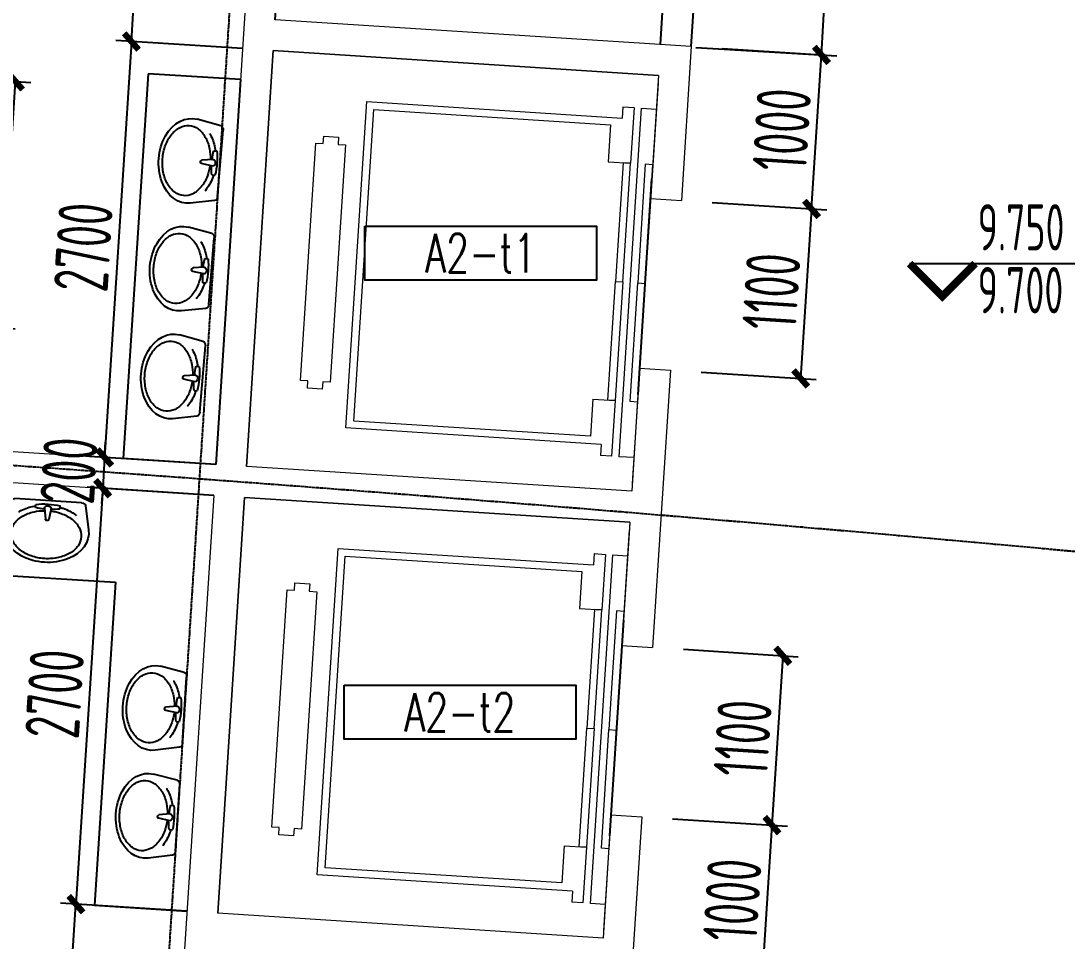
# Model space of a CAD drawing. Header units: millimetres. Extents: x 11515858 to 24947533, y -12764720 to -6305528.
# Drawn here: x 11800285 to 11807060, y -6389309 to -6383348 of the extents above; entities that cross this region are included whole.
import ezdxf
from ezdxf.enums import TextEntityAlignment as Align

# ---------------------------------------------------------------- set-up
doc = ezdxf.new("R2010")
doc.units = ezdxf.units.MM
doc.header["$LTSCALE"] = 10
for name, pattern in [('A2-RG-AXIS$0$CENTER', [2, 1.25, -0.25, 0.25, -0.25]), ('A2-RG-AXIS$0$DOTE', [2.42, 2, -0.2, 0.02, -0.2]), ('A2-RI-F3$0$HIDDEN', [0.375, 0.25, -0.125])]:
    doc.linetypes.add(name, pattern=pattern)
for name, color, linetype in [('A2-RB-F3$0$$34$A-DIMS-100', 1, 'Continuous'), ('A2-RB-F3$0$A-DIMS-100', 1, 'Continuous'), ('A2-RD-F3$0$A-1-1-X-toilel$0$A-FIXT', 55, 'Continuous'), ('A2-RG-AXIS$0$A-GRID', 1, 'A2-RG-AXIS$0$CENTER'), ('A2-RI-F3$0$$1$A-SYMB-NUMB-T', 4, 'Continuous'), ('A2-RI-F3$0$$2$A-SYMB', 4, 'Continuous'), ('A2-RI-F3$0$$3$A-SYMB', 4, 'Continuous'), ('A2-RI-F3$0$an-door', 2, 'Continuous'), ('A2-RV-F3$0$an-door', 2, 'Continuous')]:
    doc.layers.add(name, color=color, linetype=linetype)
for name, color, linetype, lineweight in [('A2-RI-F3$0$A-WALL', 7, 'Continuous', 5), ('A2-RI-F3$0$ECADI-PARCEL NAMES', 2, 'Continuous', 9), ('A2-RV-F3$0$an-stairs', 3, 'Continuous', 9)]:
    doc.layers.add(name, color=color, linetype=linetype, lineweight=lineweight)
doc.styles.add('A2-RB-F3$0$$0$XD2008', font='hzs.shx', dxfattribs={"width": 0.7, "bigfont": 'hztxt.shx'})
doc.styles.add('A2-RB-F3$0$XD2008', font='hzs.shx', dxfattribs={"width": 0.7, "bigfont": 'hztxt.shx'})
doc.styles.add('A2-RI-F3$0$$0$XD2008', font='hzs.shx', dxfattribs={"width": 0.7, "bigfont": 'hztxt.shx'})
doc.styles.add('A2-RI-F3$0$$1$ECADI-TXT', font='simplex.shx', dxfattribs={"bigfont": 'hztxt.shx'})
doc.dimstyles.new('A2-RB-F3$0$$0$XD100$0', dxfattribs={"dimscale": 100, "dimtxt": 3.5, "dimasz": 1, "dimexe": 1, "dimexo": 2, "dimgap": 0.5, "dimtad": 1, "dimdec": 0, "dimdsep": 46, "dimtxsty": 'A2-RB-F3$0$$0$XD2008', "dimblk1": 'A2-RB-F3$0$$20$_ArchTick', "dimblk2": 'A2-RB-F3$0$$20$_ArchTick', "dimsah": 1, "dimcen": 2.5, "dimclrt": 4, "dimaunit": 1, "dimadec": 0, "dimazin": 0, "dimtfac": 1, "dimtdec": 0, "dimtix": 1, "dimtmove": 2, "dimatfit": 3, "dimfxl": 0, "dimtolj": 1, "dimtzin": 0, "dimarcsym": 0})
doc.dimstyles.new('A2-RB-F3$0$XD100$0', dxfattribs={"dimscale": 100, "dimtxt": 3.5, "dimasz": 1, "dimexe": 1, "dimexo": 2, "dimgap": 0.5, "dimtad": 1, "dimdec": 0, "dimdsep": 46, "dimtxsty": 'A2-RB-F3$0$XD2008', "dimblk1": 'A2-RB-F3$0$_ArchTick', "dimblk2": 'A2-RB-F3$0$_ArchTick', "dimsah": 1, "dimcen": 2.5, "dimclrt": 4, "dimaunit": 1, "dimadec": 0, "dimazin": 0, "dimtfac": 1, "dimtdec": 0, "dimtix": 1, "dimtmove": 1, "dimatfit": 3, "dimfxl": 0, "dimtolj": 1, "dimtzin": 0, "dimarcsym": 0})

# ---------------------------------------------------------------- blocks, each defined once
blk = doc.blocks.new('A2-RG-AXIS')
at = {"layer": 'A2-RG-AXIS$0$A-GRID', "linetype": 'A2-RG-AXIS$0$DOTE'}
blk.add_line((11802922, -6363265.7), (11800933.1, -6394199.2), dxfattribs=at)
for radius in [316700, 313400, 308700]:
    blk.add_arc((11778730.7, -6694178.7), radius, 75.589285, 95.407644, dxfattribs=at)
blk = doc.blocks.new('A2-RV-F3$0$a2-t1')
at = {"layer": 'A2-RV-F3$0$an-stairs', "color": 3}
for p, q in [((-86.6, -1347.2), (86.6, 1347.2)), ((86.6, 1347.2), (2581.5, 1186.8)), ((2578.3, 1136.9), (2411.4, -1457.7)), ((556.7, -1097.2), (692.6, 1016.9)), ((692.6, 1016.9), (2346.6, 910.5)), ((607.8, -1052.2), (737.5, 965.7)), ((737.5, 965.7), (2271.4, 867.1)), ((2326.2, -1283.3), (2471.4, 974.9)), ((2351.2, 982.6), (2346.6, 910.5)), ((2351.2, 982.6), (2423.3, 978)), ((2423.3, 978), (2400.1, 617.6)), ((2471.4, 974.9), (2567.4, 968.7)), ((2271.4, 867.1), (2256, 626.9)), ((2256, 626.9), (2400.1, 617.6)), ((2157.1, -910.6), (2141.7, -1150.9)), ((2157.1, -910.6), (2301.3, -919.9)), ((2301.3, -919.9), (2278.1, -1280.3)), ((2141.7, -1150.9), (607.8, -1052.2)), ((2210.7, -1203.5), (556.7, -1097.2)), ((2210.7, -1203.5), (2206, -1275.6)), ((2278.1, -1280.3), (2206, -1275.6)), ((2422.3, -1289.5), (2326.2, -1283.3)), ((2408.2, -1507.6), (-86.6, -1347.2))]:
    blk.add_line(p, q, dxfattribs=at)
for points in [[(407, -798.1), (403.9, -846.2), (307.8, -840), (310.9, -791.9), (262.9, -788.8), (361.7, 748.7), (409.8, 745.6), (412.9, 793.6), (509, 787.5), (505.9, 739.4), (553.9, 736.3), (455.1, -801.2)], [(2302.7, -148.1), (2350.7, -151.1), (2400.1, 617.6), (2352.1, 620.7)], [(2446.8, -157.3), (2494.8, -160.4), (2544.3, 608.3), (2496.2, 611.4)], [(2302.7, -148.1), (2350.7, -151.1), (2301.3, -919.9), (2253.2, -916.8)], [(2446.8, -157.3), (2494.8, -160.4), (2445.4, -929.2), (2397.4, -926.1)]]:
    blk.add_lwpolyline(points, close=True, dxfattribs=at)
blk = doc.blocks.new('A2-RV-F3')
at = {"layer": 'A2-RV-F3$0$an-door'}
for p, q in [((11804281.3, -6385767.1), (11804371.2, -6384370)), ((11804187.3, -6387230.4), (11804097.4, -6388627.5))]:
    blk.add_line(p, q, dxfattribs=at)
for p in [(11801832.5, -6384887.4), (11801646.4, -6387781.4)]:
    blk.add_blockref('A2-RV-F3$0$a2-t1', p)
blk = doc.blocks.new('A2-RB-F3$0$$20$_ArchTick')
at = {"color": 0, "linetype": 'ByBlock', "const_width": 0.4}
blk.add_lwpolyline([(-0.5, -0.5), (0.5, 0.5)], dxfattribs=at)
blk = doc.blocks.new('*D1034')
at = {"layer": 'A2-RB-F3$0$$34$A-DIMS-100', "color": 0, "lineweight": -2, "ltscale": 3, "transparency": 16777216}
for p, q in [((11801000.1, -6383481.1), (11801122, -6381584.8)), ((11801841.4, -6381631), (11801022.2, -6381578.4)), ((11801719.5, -6383527.3), (11800900.3, -6383474.6))]:
    blk.add_line(p, q, dxfattribs=at)
at = {"layer": 'Defpoints', "color": 0, "ltscale": 3, "transparency": 16777216}
for p in [(11801122, -6381584.8), (11802041, -6381643.9), (11801919.1, -6383540.1)]:
    blk.add_point(p, dxfattribs=at)
at = {"layer": 'A2-RB-F3$0$$34$A-DIMS-100', "color": 0, "lineweight": -2, "ltscale": 3, "transparency": 16777216, "xscale": 100, "yscale": 100, "zscale": 100}
for p, rotation in [((11801122, -6381584.8), 86.3211735639915), ((11801000.1, -6383481.1), 266.3211735639915)]:
    blk.add_blockref('A2-RB-F3$0$$20$_ArchTick', p, dxfattribs=dict(at, rotation=rotation))
at = {"layer": 'A2-RB-F3$0$$34$A-DIMS-100', "color": 4, "ltscale": 3, "transparency": 16777216, "insert": (11800836.5, -6382518.5), "char_height": 350, "attachment_point": 5, "rotation": 86.32117, "style": 'A2-RB-F3$0$$0$XD2008'}
blk.add_mtext('\\A1;1900', dxfattribs=at)
blk = doc.blocks.new('*D1035')
at = {"layer": 'A2-RB-F3$0$$34$A-DIMS-100', "color": 0, "lineweight": -2, "ltscale": 3, "transparency": 16777216}
for p, q in [((11801000.1, -6383481.1), (11800826.8, -6386175.5)), ((11801719.5, -6383527.3), (11800900.3, -6383474.6)), ((11801546.3, -6386221.8), (11800727, -6386169.1))]:
    blk.add_line(p, q, dxfattribs=at)
at = {"layer": 'Defpoints', "color": 0, "ltscale": 3, "transparency": 16777216}
for p in [(11801919.1, -6383540.1), (11800826.8, -6386175.5), (11801745.8, -6386234.6)]:
    blk.add_point(p, dxfattribs=at)
at = {"layer": 'A2-RB-F3$0$$34$A-DIMS-100', "color": 0, "lineweight": -2, "ltscale": 3, "transparency": 16777216, "xscale": 100, "yscale": 100, "zscale": 100}
for p, rotation in [((11801000.1, -6383481.1), 86.32130426518069), ((11800826.8, -6386175.5), 266.3213042651807)]:
    blk.add_blockref('A2-RB-F3$0$$20$_ArchTick', p, dxfattribs=dict(at, rotation=rotation))
at = {"layer": 'A2-RB-F3$0$$34$A-DIMS-100', "color": 4, "ltscale": 3, "transparency": 16777216, "insert": (11800688.9, -6384813.8), "char_height": 350, "attachment_point": 5, "rotation": 86.3213, "style": 'A2-RB-F3$0$$0$XD2008'}
blk.add_mtext('\\A1;2700', dxfattribs=at)
blk = doc.blocks.new('*D1081')
at = {"layer": 'A2-RB-F3$0$$34$A-DIMS-100', "color": 0, "lineweight": -2, "ltscale": 3, "transparency": 16777216}
for p, q in [((11800826.8, -6386175.5), (11800833.2, -6386075.7)), ((11801346.7, -6386208.9), (11800727, -6386169)), ((11800826.8, -6386175.5), (11800814, -6386374.8)), ((11801333.9, -6386408.2), (11800714.2, -6386368.4)), ((11800814, -6386374.8), (11800807.5, -6386474.6))]:
    blk.add_line(p, q, dxfattribs=at)
at = {"layer": 'Defpoints', "color": 0, "ltscale": 3, "transparency": 16777216}
for p in [(11801546.3, -6386221.8), (11800814, -6386374.8), (11801533.4, -6386421.1)]:
    blk.add_point(p, dxfattribs=at)
at = {"layer": 'A2-RB-F3$0$$34$A-DIMS-100', "color": 0, "lineweight": -2, "ltscale": 3, "transparency": 16777216, "xscale": 100, "yscale": 100, "zscale": 100}
for p, rotation in [((11800826.8, -6386175.5), 266.3194067897879), ((11800814, -6386374.8), 86.31940678978788)]:
    blk.add_blockref('A2-RB-F3$0$$20$_ArchTick', p, dxfattribs=dict(at, rotation=rotation))
at = {"layer": 'A2-RB-F3$0$$34$A-DIMS-100', "color": 4, "ltscale": 3, "transparency": 16777216, "insert": (11800595.8, -6386260.7), "char_height": 350, "attachment_point": 5, "rotation": 86.31941, "style": 'A2-RB-F3$0$$0$XD2008'}
blk.add_mtext('\\A1;200', dxfattribs=at)
blk = doc.blocks.new('*D1082')
at = {"layer": 'A2-RB-F3$0$$34$A-DIMS-100', "color": 0, "lineweight": -2, "ltscale": 3, "transparency": 16777216}
for p, q in [((11800814, -6386375), (11800640.7, -6389069.5)), ((11801533.4, -6386421.3), (11800714.2, -6386368.6)), ((11801360.2, -6389115.7), (11800541, -6389063.1))]:
    blk.add_line(p, q, dxfattribs=at)
at = {"layer": 'Defpoints', "color": 0, "ltscale": 3, "transparency": 16777216}
for p in [(11801733, -6386434.1), (11800640.7, -6389069.5), (11801559.8, -6389128.6)]:
    blk.add_point(p, dxfattribs=at)
at = {"layer": 'A2-RB-F3$0$$34$A-DIMS-100', "color": 0, "lineweight": -2, "ltscale": 3, "transparency": 16777216, "xscale": 100, "yscale": 100, "zscale": 100}
for p, rotation in [((11800814, -6386375), 86.32130426518069), ((11800640.7, -6389069.5), 266.3213042651807)]:
    blk.add_blockref('A2-RB-F3$0$$20$_ArchTick', p, dxfattribs=dict(at, rotation=rotation))
at = {"layer": 'A2-RB-F3$0$$34$A-DIMS-100', "color": 4, "ltscale": 3, "transparency": 16777216, "insert": (11800502.8, -6387707.8), "char_height": 350, "attachment_point": 5, "rotation": 86.3213, "style": 'A2-RB-F3$0$$0$XD2008'}
blk.add_mtext('\\A1;2700', dxfattribs=at)
blk = doc.blocks.new('*D1083')
at = {"layer": 'A2-RB-F3$0$$34$A-DIMS-100', "color": 0, "lineweight": -2, "ltscale": 3, "transparency": 16777216}
for p, q in [((11800525.2, -6390866.1), (11800640.7, -6389069.6)), ((11801360.2, -6389115.8), (11800540.9, -6389063.1)), ((11801244.7, -6390912.3), (11800425.4, -6390859.7))]:
    blk.add_line(p, q, dxfattribs=at)
at = {"layer": 'Defpoints', "color": 0, "ltscale": 3, "transparency": 16777216}
for p in [(11800640.7, -6389069.6), (11801559.8, -6389128.6), (11801444.3, -6390925.2)]:
    blk.add_point(p, dxfattribs=at)
at = {"layer": 'A2-RB-F3$0$$34$A-DIMS-100', "color": 0, "lineweight": -2, "ltscale": 3, "transparency": 16777216, "xscale": 100, "yscale": 100, "zscale": 100}
for p, rotation in [((11800640.7, -6389069.6), 86.32120099148523), ((11800525.2, -6390866.1), 266.3212009914852)]:
    blk.add_blockref('A2-RB-F3$0$$20$_ArchTick', p, dxfattribs=dict(at, rotation=rotation))
at = {"layer": 'A2-RB-F3$0$$34$A-DIMS-100', "color": 4, "ltscale": 3, "transparency": 16777216, "insert": (11800358.4, -6389953.4), "char_height": 350, "attachment_point": 5, "rotation": 86.3212, "style": 'A2-RB-F3$0$$0$XD2008'}
blk.add_mtext('\\A1;1800', dxfattribs=at)
blk = doc.blocks.new('A2-RB-F3$0$_ArchTick')
at = {"color": 0, "linetype": 'ByBlock', "const_width": 0.4}
blk.add_lwpolyline([(-0.5, -0.5), (0.5, 0.5)], dxfattribs=at)
blk = doc.blocks.new('*D908')
at = {"layer": 'A2-RB-F3$0$A-DIMS-100', "color": 0, "lineweight": -2, "transparency": 16777216}
for p, q in [((11804744.7, -6382021.8), (11805658.8, -6382076.4)), ((11805469.5, -6383568), (11805559, -6382070.4)), ((11804655.2, -6383519.4), (11805569.3, -6383574))]:
    blk.add_line(p, q, dxfattribs=at)
at = {"layer": 'Defpoints', "color": 0, "transparency": 16777216}
for p in [(11804545.1, -6382009.8), (11805559, -6382070.4), (11804455.6, -6383507.4)]:
    blk.add_point(p, dxfattribs=at)
at = {"layer": 'A2-RB-F3$0$A-DIMS-100', "color": 0, "lineweight": -2, "transparency": 16777216, "xscale": 100, "yscale": 100, "zscale": 100}
for p, rotation in [((11805559, -6382070.4), 86.5812170971296), ((11805469.5, -6383568), 266.5812170971296)]:
    blk.add_blockref('A2-RB-F3$0$_ArchTick', p, dxfattribs=dict(at, rotation=rotation))
at = {"layer": 'A2-RB-F3$0$A-DIMS-100', "color": 4, "transparency": 16777216, "insert": (11805289.6, -6382805.8), "char_height": 350, "attachment_point": 5, "rotation": 86.58122, "style": 'A2-RB-F3$0$XD2008'}
blk.add_mtext('\\A1;1500', dxfattribs=at)
blk = doc.blocks.new('*D913')
at = {"layer": 'A2-RB-F3$0$A-DIMS-100', "color": 0, "lineweight": -2, "transparency": 16777216}
for p, q in [((11801931.9, -6383340.6), (11801967.9, -6382781.3)), ((11804456.3, -6383041.5), (11801961.5, -6382881.1)), ((11804426.8, -6383501), (11804462.7, -6382941.7))]:
    blk.add_line(p, q, dxfattribs=at)
at = {"layer": 'Defpoints', "color": 0, "transparency": 16777216}
for p in [(11801961.5, -6382881.1), (11801919.1, -6383540.1), (11804413.9, -6383700.6)]:
    blk.add_point(p, dxfattribs=at)
at = {"layer": 'A2-RB-F3$0$A-DIMS-100', "color": 0, "lineweight": -2, "transparency": 16777216, "xscale": 100, "yscale": 100, "zscale": 100}
for p, rotation in [((11801961.5, -6382881.1), 176.3211735639618), ((11804456.3, -6383041.5), 356.3211735639617)]:
    blk.add_blockref('A2-RB-F3$0$_ArchTick', p, dxfattribs=dict(at, rotation=rotation))
at = {"layer": 'A2-RB-F3$0$A-DIMS-100', "color": 4, "transparency": 16777216, "insert": (11803223.3, -6382736.7), "char_height": 350, "attachment_point": 5, "rotation": 356.32117, "style": 'A2-RB-F3$0$XD2008'}
blk.add_mtext('\\A1;2500', dxfattribs=at)
blk = doc.blocks.new('*D597')
at = {"layer": 'A2-RB-F3$0$A-DIMS-100', "color": 0, "lineweight": -2, "transparency": 16777216}
for p, q in [((11804426.8, -6383501), (11804462.7, -6382941.7)), ((11804626.4, -6383513.8), (11804662.3, -6382954.5)), ((11804456.3, -6383041.5), (11804356.5, -6383035.1)), ((11804456.3, -6383041.5), (11804655.9, -6383054.3)), ((11804655.9, -6383054.3), (11804755.7, -6383060.7))]:
    blk.add_line(p, q, dxfattribs=at)
at = {"layer": 'Defpoints', "color": 0, "transparency": 16777216}
for p in [(11804655.9, -6383054.3), (11804413.9, -6383700.6), (11804613.5, -6383713.4)]:
    blk.add_point(p, dxfattribs=at)
at = {"layer": 'A2-RB-F3$0$A-DIMS-100', "color": 0, "lineweight": -2, "transparency": 16777216, "xscale": 100, "yscale": 100, "zscale": 100}
for p, rotation in [((11804456.3, -6383041.5), 356.3211735639975), ((11804655.9, -6383054.3), 176.3211735639975)]:
    blk.add_blockref('A2-RB-F3$0$_ArchTick', p, dxfattribs=dict(at, rotation=rotation))
at = {"layer": 'A2-RB-F3$0$A-DIMS-100', "color": 4, "transparency": 16777216, "insert": (11804570.5, -6382823.4), "char_height": 350, "attachment_point": 5, "rotation": 356.32117, "style": 'A2-RB-F3$0$XD2008'}
blk.add_mtext('\\A1;200', dxfattribs=at)
blk = doc.blocks.new('*D598')
at = {"layer": 'A2-RB-F3$0$A-DIMS-100', "color": 0, "lineweight": -2, "transparency": 16777216}
for p, q in [((11804761.8, -6384524.6), (11805505.1, -6384572.4)), ((11805405.3, -6384565.9), (11805334.7, -6385663.7)), ((11804691.2, -6385622.3), (11805434.5, -6385670.1))]:
    blk.add_line(p, q, dxfattribs=at)
at = {"layer": 'Defpoints', "color": 0, "transparency": 16777216}
for p in [(11804562.2, -6384511.7), (11804491.6, -6385609.5), (11805334.7, -6385663.7)]:
    blk.add_point(p, dxfattribs=at)
at = {"layer": 'A2-RB-F3$0$A-DIMS-100', "color": 0, "lineweight": -2, "transparency": 16777216, "xscale": 100, "yscale": 100, "zscale": 100}
for p, rotation in [((11805405.3, -6384565.9), 86.32117356405924), ((11805334.7, -6385663.7), 266.3211735640593)]:
    blk.add_blockref('A2-RB-F3$0$_ArchTick', p, dxfattribs=dict(at, rotation=rotation))
at = {"layer": 'A2-RB-F3$0$A-DIMS-100', "color": 4, "transparency": 16777216, "insert": (11805145.5, -6385100.4), "char_height": 350, "attachment_point": 5, "rotation": 86.32117, "style": 'A2-RB-F3$0$XD2008'}
blk.add_mtext('\\A1;1100', dxfattribs=at)
blk = doc.blocks.new('*D599')
at = {"layer": 'A2-RB-F3$0$A-DIMS-100', "color": 0, "lineweight": -2, "transparency": 16777216}
for p, q in [((11804825.9, -6383526.6), (11805569.3, -6383574.4)), ((11805405.3, -6384565.9), (11805469.5, -6383568)), ((11804761.8, -6384524.6), (11805505.1, -6384572.4))]:
    blk.add_line(p, q, dxfattribs=at)
at = {"layer": 'Defpoints', "color": 0, "transparency": 16777216}
for p in [(11804626.4, -6383513.8), (11805469.5, -6383568), (11804562.2, -6384511.7)]:
    blk.add_point(p, dxfattribs=at)
at = {"layer": 'A2-RB-F3$0$A-DIMS-100', "color": 0, "lineweight": -2, "transparency": 16777216, "xscale": 100, "yscale": 100, "zscale": 100}
for p, rotation in [((11805469.5, -6383568), 86.32117356404316), ((11805405.3, -6384565.9), 266.3211735640432)]:
    blk.add_blockref('A2-RB-F3$0$_ArchTick', p, dxfattribs=dict(at, rotation=rotation))
at = {"layer": 'A2-RB-F3$0$A-DIMS-100', "color": 4, "transparency": 16777216, "insert": (11805212.9, -6384052.5), "char_height": 350, "attachment_point": 5, "rotation": 86.32117, "style": 'A2-RB-F3$0$XD2008'}
blk.add_mtext('\\A1;1000', dxfattribs=at)
blk = doc.blocks.new('*D600')
at = {"layer": 'A2-RB-F3$0$A-DIMS-100', "color": 0, "lineweight": -2, "transparency": 16777216}
for p, q in [((11804575.7, -6387418.6), (11805319, -6387466.4)), ((11805219.3, -6387460), (11805148.7, -6388557.7)), ((11804505.1, -6388516.3), (11805248.5, -6388564.1))]:
    blk.add_line(p, q, dxfattribs=at)
at = {"layer": 'Defpoints', "color": 0, "transparency": 16777216}
for p in [(11804376.1, -6387405.8), (11804305.5, -6388503.5), (11805148.7, -6388557.7)]:
    blk.add_point(p, dxfattribs=at)
at = {"layer": 'A2-RB-F3$0$A-DIMS-100', "color": 0, "lineweight": -2, "transparency": 16777216, "xscale": 100, "yscale": 100, "zscale": 100}
for p, rotation in [((11805219.3, -6387460), 86.32117356405924), ((11805148.7, -6388557.7), 266.3211735640593)]:
    blk.add_blockref('A2-RB-F3$0$_ArchTick', p, dxfattribs=dict(at, rotation=rotation))
at = {"layer": 'A2-RB-F3$0$A-DIMS-100', "color": 4, "transparency": 16777216, "insert": (11804959.4, -6387994.4), "char_height": 350, "attachment_point": 5, "rotation": 86.32117, "style": 'A2-RB-F3$0$XD2008'}
blk.add_mtext('\\A1;1100', dxfattribs=at)
blk = doc.blocks.new('*D601')
at = {"layer": 'A2-RB-F3$0$A-DIMS-100', "color": 0, "lineweight": -2, "transparency": 16777216}
for p, q in [((11804505.1, -6388516.3), (11805248.5, -6388564.1)), ((11805148.7, -6388557.7), (11805084.5, -6389555.6)), ((11804441, -6389514.3), (11805184.3, -6389562.1))]:
    blk.add_line(p, q, dxfattribs=at)
at = {"layer": 'Defpoints', "color": 0, "transparency": 16777216}
for p in [(11804305.5, -6388503.5), (11804241.4, -6389501.4), (11805084.5, -6389555.6)]:
    blk.add_point(p, dxfattribs=at)
at = {"layer": 'A2-RB-F3$0$A-DIMS-100', "color": 0, "lineweight": -2, "transparency": 16777216, "xscale": 100, "yscale": 100, "zscale": 100}
for p, rotation in [((11805148.7, -6388557.7), 86.32117356369089), ((11805084.5, -6389555.6), 266.3211735636909)]:
    blk.add_blockref('A2-RB-F3$0$_ArchTick', p, dxfattribs=dict(at, rotation=rotation))
at = {"layer": 'A2-RB-F3$0$A-DIMS-100', "color": 4, "transparency": 16777216, "insert": (11804892.1, -6389042.2), "char_height": 350, "attachment_point": 5, "rotation": 86.32117, "style": 'A2-RB-F3$0$XD2008'}
blk.add_mtext('\\A1;1000', dxfattribs=at)
blk = doc.blocks.new('*D624')
at = {"layer": 'A2-RB-F3$0$A-DIMS-100', "color": 0, "lineweight": -2, "transparency": 16777216}
for p, q in [((11799806.1, -6383710.7), (11800348.9, -6383745.6)), ((11800146.4, -6385335.9), (11800249.1, -6383739.2)), ((11799703.5, -6385307.4), (11800246.2, -6385342.3))]:
    blk.add_line(p, q, dxfattribs=at)
at = {"layer": 'Defpoints', "color": 0, "transparency": 16777216}
for p in [(11799606.6, -6383697.9), (11800249.1, -6383739.2), (11799503.9, -6385294.6)]:
    blk.add_point(p, dxfattribs=at)
at = {"layer": 'A2-RB-F3$0$A-DIMS-100', "color": 0, "lineweight": -2, "transparency": 16777216, "xscale": 100, "yscale": 100, "zscale": 100}
for p, rotation in [((11800249.1, -6383739.2), 86.32117356362525), ((11800146.4, -6385335.9), 266.3211735636252)]:
    blk.add_blockref('A2-RB-F3$0$_ArchTick', p, dxfattribs=dict(at, rotation=rotation))
at = {"layer": 'A2-RB-F3$0$A-DIMS-100', "color": 4, "transparency": 16777216, "insert": (11799973.2, -6384523.1), "char_height": 350, "attachment_point": 5, "rotation": 86.32117, "style": 'A2-RB-F3$0$XD2008'}
blk.add_mtext('\\A1;1600', dxfattribs=at)
blk = doc.blocks.new('A2-RD-F3$0$A-1-1-X-toilel$0$A-1-10-01~10(B1~wd)$0$A$C39426295')
at = {"layer": 'A2-RD-F3$0$A-1-1-X-toilel$0$A-FIXT'}
for p, q in [((29.2, 382.7, 4500), (0, 227, 4500)), ((488.5, 400, 4500), (56.5, 400, 4500)), ((193.7, 350.8, 4500), (193.7, 371.4, 4500)), ((250.5, 351.1, 4500), (261.5, 278.8, 4500)), ((294.5, 351.1, 4500), (283.5, 278.8, 4500)), ((351.2, 350.8, 4500), (351.2, 371.4, 4500)), ((515.7, 382.7, 4500), (544.9, 227, 4500))]:
    blk.add_line(p, q, dxfattribs=at)
at = {"layer": 'A2-RD-F3$0$A-1-1-X-toilel$0$A-FIXT', "extrusion": (0, 0, -1)}
for centre, major_axis, start_param, end_param in [((56.5, 380, 4500), (27.5, 0), 3.277215, 4.712389), ((267, 182.2, 4500), (257.5, 0), 3.959185, 4.341951), ((272.5, 171.9, 4500), (272.7, 0), 4.341951, 4.419347), ((272.5, 125.2, 4500), (347.6, 0), 4.483782, 4.712389), ((272.5, 597, 4500), (347.6, 0), 1.631074, 1.799403), ((272.5, 351.1, 4500), (22, 0), 3.141593, 6.283185), ((272.5, 125.2, 4500), (347.6, 0), -1.570796, -1.342189), ((272.5, 597, 4500), (347.6, 0), 1.342189, 1.510519), ((272.5, 171.9, 4500), (272.7, 0), -1.277754, -1.200359), ((278, 182.2, 4500), (257.5, 0), -1.200359, -0.817592), ((488.5, 380, 4500), (27.5, 0), 4.712389, 6.147563), ((258.5, 175, 4500), (214.8, 0), 3.55759, 3.959185), ((414.3, 151.7, 4500), (396.8, 0), 3.737677, 3.75941), ((267, 168.5, 4500), (227.2, 0), 3.959185, 4.341951), ((272.5, 158.2, 4500), (242.4, 0), 4.341951, 4.629594), ((272.5, 278.8, 4500), (11, 0), -0.000069, 3.141524), ((272.5, 158.2, 4500), (242.4, 0), -1.488001, -1.200359), ((278, 168.5, 4500), (227.2, 0), -1.200359, -0.817592), ((286.5, 175, 4500), (214.8, 0), -0.817592, -0.415998), ((130.6, 151.7, 4500), (396.8, 0), -0.617817, -0.596084), ((272.5, 200, 4500), (275, 0), -0.135622, 3.277215), ((245.3, 179.3, 4500), (200.4, 0), 3.141593, 3.55759), ((299.7, 179.3, 4500), (200.4, 0), -0.415998, 0), ((245.3, 179.3, 4500), (200.4, 0), 2.725595, 3.141593), ((299.7, 179.3, 4500), (200.4, 0), 0, 0.415998), ((258.5, 183.5, 4500), (214.8, 0), 2.324001, 2.725595), ((267, 190.1, 4500), (227.2, 0), 1.941234, 2.324001), ((278, 190.1, 4500), (227.2, 0), 0.817592, 1.200359), ((286.5, 183.5, 4500), (214.8, 0), 0.415998, 0.817592), ((272.5, 200.4, 4500), (242.4, 0), 1.570796, 1.941234), ((272.5, 200.4, 4500), (242.4, 0), 1.200359, 1.570796)]:
    blk.add_ellipse(centre, major_axis=major_axis, ratio=0.727273, start_param=start_param, end_param=end_param, dxfattribs=at)
blk = doc.blocks.new('A2-RD-F3')
at = {"layer": 'A2-RD-F3$0$A-1-1-X-toilel$0$A-FIXT'}
for p, q in [((11801107.8, -6383689.5), (11800947.5, -6386183.3)), ((11801706.6, -6383728), (11801107.8, -6383689.5)), ((11801706.6, -6383728), (11801546.3, -6386221.7)), ((11801546.3, -6386221.7), (11800947.5, -6386183.3)), ((11799133.4, -6386874.8), (11800896.7, -6386983.1)), ((11800896.7, -6386983.1), (11800761.6, -6389076.9)), ((11800761.6, -6389076.9), (11801360.2, -6389115.4))]:
    blk.add_line(p, q, dxfattribs=at)
for p, rotation in [((11801200, -6383966.5, -4500), 265.3062752444962), ((11801142.6, -6384664.8, -4500), 265.3062752444962), ((11801085.3, -6385363.2, -4500), 265.3062752444962), ((11800165.2, -6386838.3, -4500), 356.4881438977076), ((11800962.4, -6387514, -4500), 266.3096602033413), ((11800917.4, -6388212.5, -4500), 266.3096602033413)]:
    blk.add_blockref('A2-RD-F3$0$A-1-1-X-toilel$0$A-1-10-01~10(B1~wd)$0$A$C39426295', p, dxfattribs=dict(at, rotation=rotation))
blk = doc.blocks.new('A2-RI-F3$0$$1$ECADI-TAG-CODE')
at = {"layer": 'A2-RI-F3$0$$1$A-SYMB-NUMB-T', "color": 1}
blk.add_lwpolyline([(0, 3.5), (15, 3.5), (15, 0), (0, 0)], close=True, dxfattribs=at)
at = {"layer": 'A2-RI-F3$0$$1$A-SYMB-NUMB-T', "style": 'A2-RI-F3$0$$1$ECADI-TXT', "width": 0.7}
blk.add_attdef('CODE', text='', height=2.5, dxfattribs=at).set_placement((7.5, 1.75), align=Align.MIDDLE_CENTER)
blk = doc.blocks.new('A2-RI-F3$0$$2$ECADI-TAG-HGHT（国标）')
at = {"color": 1}
blk.add_line((-2.121, 2.121), (11.768, 2.121), dxfattribs=at)
at = {"color": 1, "const_width": 0.5}
blk.add_lwpolyline([(-2.121, 2.121), (0, 0), (2.121, 2.121)], dxfattribs=at)
at = {"style": 'A2-RI-F3$0$$0$XD2008', "width": 0.7}
blk.add_attdef('FL', text='', height=3, dxfattribs=at).set_placement((-2.689, 2.967), align=Align.RIGHT)
for tag, p in [('F.F.L.', (2.284, 2.967)), ('T.O.S.', (2.284, -1.104))]:
    blk.add_attdef(tag, p, '', height=3, dxfattribs=at)
blk = doc.blocks.new('A2-RI-F3')
at = {"layer": 'A2-RI-F3$0$A-WALL'}
for p, q in [((11801751.6, -6383028.3), (11801546.3, -6386221.5)), ((11804626.4, -6383513.8), (11801931.9, -6383340.6)), ((11801919.1, -6383540.1), (11801745.8, -6386234.6)), ((11804413.9, -6383700.6), (11801919.1, -6383540.1)), ((11804626.4, -6383513.8), (11804562.2, -6384511.7)), ((11804413.9, -6383700.6), (11804362.6, -6384498.9)), ((11804362.6, -6384498.9), (11804562.2, -6384511.7)), ((11804292, -6385596.6), (11804240.7, -6386395)), ((11804292, -6385596.6), (11804491.6, -6385609.5)), ((11804491.6, -6385609.5), (11804376.1, -6387405.8)), ((11793764.7, -6385721.4), (11801546.3, -6386221.8)), ((11793751.8, -6385921), (11801533.4, -6386421.3)), ((11804240.7, -6386395), (11801745.8, -6386234.6)), ((11801533.4, -6386421.1), (11801334.5, -6389515.2)), ((11801733, -6386434.2), (11801559.8, -6389128.6)), ((11804227.9, -6386594.6), (11801733, -6386434.2)), ((11804227.9, -6386594.6), (11804176.5, -6387392.9)), ((11804176.5, -6387392.9), (11804376.1, -6387405.8)), ((11804105.9, -6388490.7), (11804054.6, -6389289)), ((11804105.9, -6388490.7), (11804305.5, -6388503.5)), ((11804305.5, -6388503.5), (11804241.4, -6389501.4)), ((11804054.6, -6389289), (11801559.8, -6389128.6))]:
    blk.add_line(p, q, dxfattribs=at)
at = {"layer": 'A2-RI-F3$0$an-door'}
for p, q in [((11804281.3, -6385767.1), (11804371.2, -6384370)), ((11804187.3, -6387230.4), (11804097.4, -6388627.5))]:
    blk.add_line(p, q, dxfattribs=at)
at = {"layer": 'A2-RI-F3$0$ECADI-PARCEL NAMES'}
blk.add_line((11804227.7, -6386599.6), (11804186.6, -6387230.3), dxfattribs=at)
at = {"linetype": 'A2-RI-F3$0$HIDDEN', "ltscale": 3}
blk.add_blockref('A2-RG-AXIS', (0, 0), dxfattribs=at)
at = {"layer": 'A2-RI-F3$0$$2$A-SYMB', "xscale": 100, "yscale": 100, "zscale": 100}
blk.add_blockref('A2-RI-F3$0$$2$ECADI-TAG-HGHT（国标）', (11806252.4, -6385131.6), dxfattribs=at).add_auto_attribs({'F.F.L.': '9.750', 'T.O.S.': '9.700'})
at = {"layer": 'A2-RI-F3$0$$3$A-SYMB', "xscale": 100.0000000093132, "yscale": 100.0000000093132, "zscale": 100.0000000093132}
for p, values in [((11802512.9, -6385027.1), {'CODE': 'A2-t1'}), ((11802377.9, -6388001.6), {'CODE': 'A2-t2'})]:
    blk.add_blockref('A2-RI-F3$0$$1$ECADI-TAG-CODE', p, dxfattribs=at).add_auto_attribs(values)
blk = doc.blocks.new('A2-RB-F3')
at = {"layer": 'A2-RB-F3$0$$34$A-DIMS-100', "ltscale": 3}
for p1, p2, distance, picture, middle in [((11801919.1, -6383540.1), (11802041, -6381643.9), 920.9, '*D1034', (11800836.5, -6382518.5)), ((11801919.1, -6383540.1), (11801745.8, -6386234.6), -920.9, '*D1035', (11800688.9, -6384813.8)), ((11801546.3, -6386221.8), (11801533.4, -6386421.1), -721, '*D1081', (11800595.8, -6386260.7)), ((11801733, -6386434.1), (11801559.8, -6389128.6), -920.9, '*D1082', (11800502.8, -6387707.8)), ((11801444.3, -6390925.2), (11801559.8, -6389128.6), 920.9, '*D1083', (11800358.4, -6389953.4))]:
    dim = blk.add_aligned_dim(p1=p1, p2=p2, distance=distance, dimstyle='A2-RB-F3$0$$0$XD100$0', dxfattribs=at)
    dim.commit()
    dim.dimension.update_dxf_attribs({"geometry": picture, "text_midpoint": middle})
at = {"layer": 'A2-RB-F3$0$A-DIMS-100'}
for p1, p2, distance, picture, middle in [((11804455.6, -6383507.4), (11804545.1, -6382009.8), -1015.7, '*D908', (11805289.6, -6382805.8)), ((11804413.9, -6383700.6), (11801919.1, -6383540.1), -660.4, '*D913', (11803223.3, -6382736.7)), ((11804413.9, -6383700.6), (11804613.5, -6383713.4), 660.4, '*D597', (11804570.5, -6382823.4)), ((11804562.2, -6384511.7), (11804626.4, -6383513.8), -844.9, '*D599', (11805212.9, -6384052.5)), ((11799503.9, -6385294.6), (11799606.6, -6383697.9), -643.9, '*D624', (11799973.2, -6384523.1)), ((11804562.2, -6384511.7), (11804491.6, -6385609.5), 844.9, '*D598', (11805145.5, -6385100.4)), ((11804376.1, -6387405.8), (11804305.5, -6388503.5), 844.9, '*D600', (11804959.4, -6387994.4)), ((11804305.5, -6388503.5), (11804241.4, -6389501.4), 844.9, '*D601', (11804892.1, -6389042.2))]:
    dim = blk.add_aligned_dim(p1=p1, p2=p2, distance=distance, dimstyle='A2-RB-F3$0$XD100$0', dxfattribs=at)
    dim.commit()
    dim.dimension.update_dxf_attribs({"geometry": picture, "text_midpoint": middle})

msp = doc.modelspace()

# ---------------------------------------------------------------- block references
for name in ['A2-RB-F3', 'A2-RI-F3', 'A2-RG-AXIS', 'A2-RV-F3', 'A2-RD-F3']:
    msp.add_blockref(name, (0, 0))

doc.saveas('drawing.dxf')
